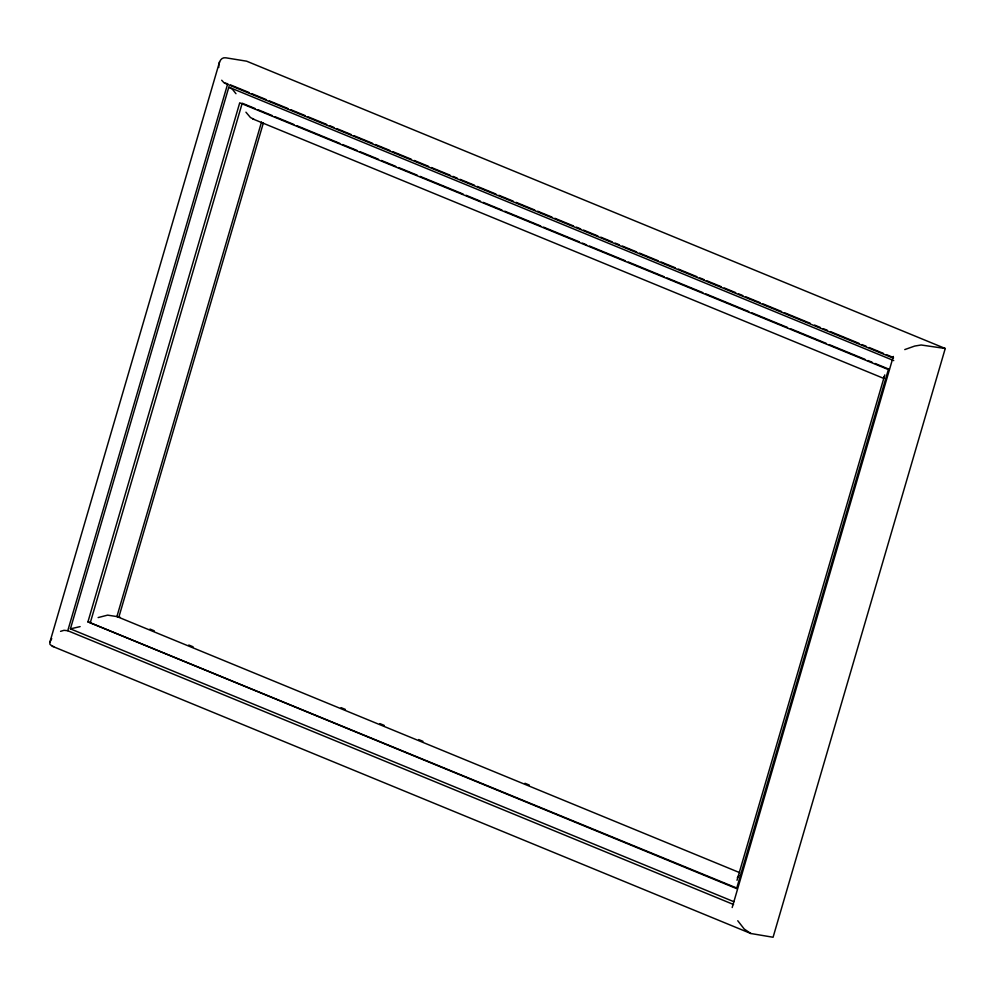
<?xml version="1.0" encoding="UTF-8"?>
<svg xmlns="http://www.w3.org/2000/svg" width="995" height="995" viewBox="0 0 995 995"><rect width="100%" height="100%" fill="white"/><g stroke="black" fill="none" stroke-linecap="round" stroke-linejoin="round"><path stroke-width="1.49" d="M218.763 67.473C218.378 63.22 220.529 56.839 225.877 57.822L246.611 61.18L945.25 348.486L773.078 937.253L750.839 933.509L52.374 646.277L49.974 644.362L49.812 642.384L219.572 61.852M737.009 880.301L884.791 374.916M732.183 907.527L893.323 356.446M883.858 376.657L883.933 378.038M60.558 631.34L64.003 630.32L67.772 630.718L227.706 83.754L224.099 82.859L221.698 80.247M733.887 901.706L70.421 628.865L228.825 87.15L232.382 89.202L235.964 93.692M87.946 621.85L239.72 102.821L888.373 369.568L736.598 888.597L87.946 621.85L736.2 887.814M90.433 622.248L242.208 103.219L255.118 108.53M261.523 122.012L116.912 616.552L739.608 872.627M118.791 617.323L263.401 122.783M49.812 642.384L51.74 638.616M737.345 877.677L739.061 875.401M80.122 626.614L70.421 628.865M904.766 349.581L914.703 346.061L921.146 344.991L945.25 348.486M98.144 617.572L107.609 615.134L119.848 617.024M52.374 646.277L53.705 646.588M245.939 112.199L250.454 117.522L253.762 119.189M230.579 84.936L249.235 92.597M252.108 93.779L266.449 99.687M269.322 100.868L287.978 108.53M290.851 109.711L305.191 115.619M308.064 116.801L326.721 124.462M329.594 125.644L333.897 127.422M336.758 128.591L351.111 134.499M353.984 135.681L372.64 143.355M375.501 144.524L389.853 150.432M392.726 151.613L411.383 159.287M414.243 160.456L428.596 166.364M431.469 167.546L450.126 175.219M452.986 176.389L457.29 178.167M460.163 179.349L474.515 185.244M477.389 186.426L496.032 194.1M498.905 195.281L513.258 201.177M516.131 202.358L534.775 210.032M537.648 211.214L552.001 217.109M554.874 218.291L573.518 225.964M576.391 227.146L580.694 228.912M583.567 230.094L597.92 235.989M600.781 237.171L612.261 241.897M615.134 243.078L619.437 244.845M622.31 246.026L636.663 251.922M639.524 253.103L658.18 260.777M661.053 261.959L675.406 267.854M678.267 269.036L696.923 276.709M699.796 277.891L704.099 279.657M706.972 280.839L721.325 286.734M724.186 287.916L735.666 292.642M738.539 293.823L742.842 295.59M745.715 296.771L760.068 302.667M762.929 303.848L781.585 311.522M784.458 312.704L810.278 323.325M814.594 325.091L820.328 327.454M823.201 328.636L827.504 330.402M830.377 331.584L859.071 343.387M861.944 344.569L866.247 346.335M869.12 347.516L883.461 353.424M886.334 354.606L893.51 357.553M224.683 83.182L893.435 358.2M228.825 87.15L893.734 360.588M257.991 109.711L272.344 115.619M275.205 116.788L293.861 124.462M296.734 125.644L339.78 143.355M342.653 144.536L357.006 150.432M359.879 151.613L378.535 159.287M381.408 160.469L395.749 166.364M398.622 167.546L417.278 175.219M420.151 176.401L463.197 194.1M466.07 195.281L480.423 201.189M483.296 202.371L501.953 210.032M504.813 211.214L540.695 225.977M543.568 227.146L579.438 241.909M582.311 243.091L586.615 244.857M589.488 246.039L625.357 260.789M628.231 261.971L664.113 276.722M666.973 277.903L702.856 292.654M705.729 293.836L748.775 311.547M751.648 312.728L787.53 327.479M790.391 328.661L826.273 343.412M829.146 344.593L865.016 359.344M867.889 360.526L872.192 362.292M875.065 363.474L889.418 369.381M252.718 118.902L883.585 378.336M149.984 629.064L154.287 630.842M188.776 645.021L193.08 646.787M341.061 707.644L345.377 709.423M379.854 723.601L384.169 725.367M418.646 739.546L422.95 741.325M524.962 783.276L529.278 785.043M67.772 630.718L733.564 904.517M750.839 933.509L744.235 929.031L737.755 920.736"/></g></svg>
